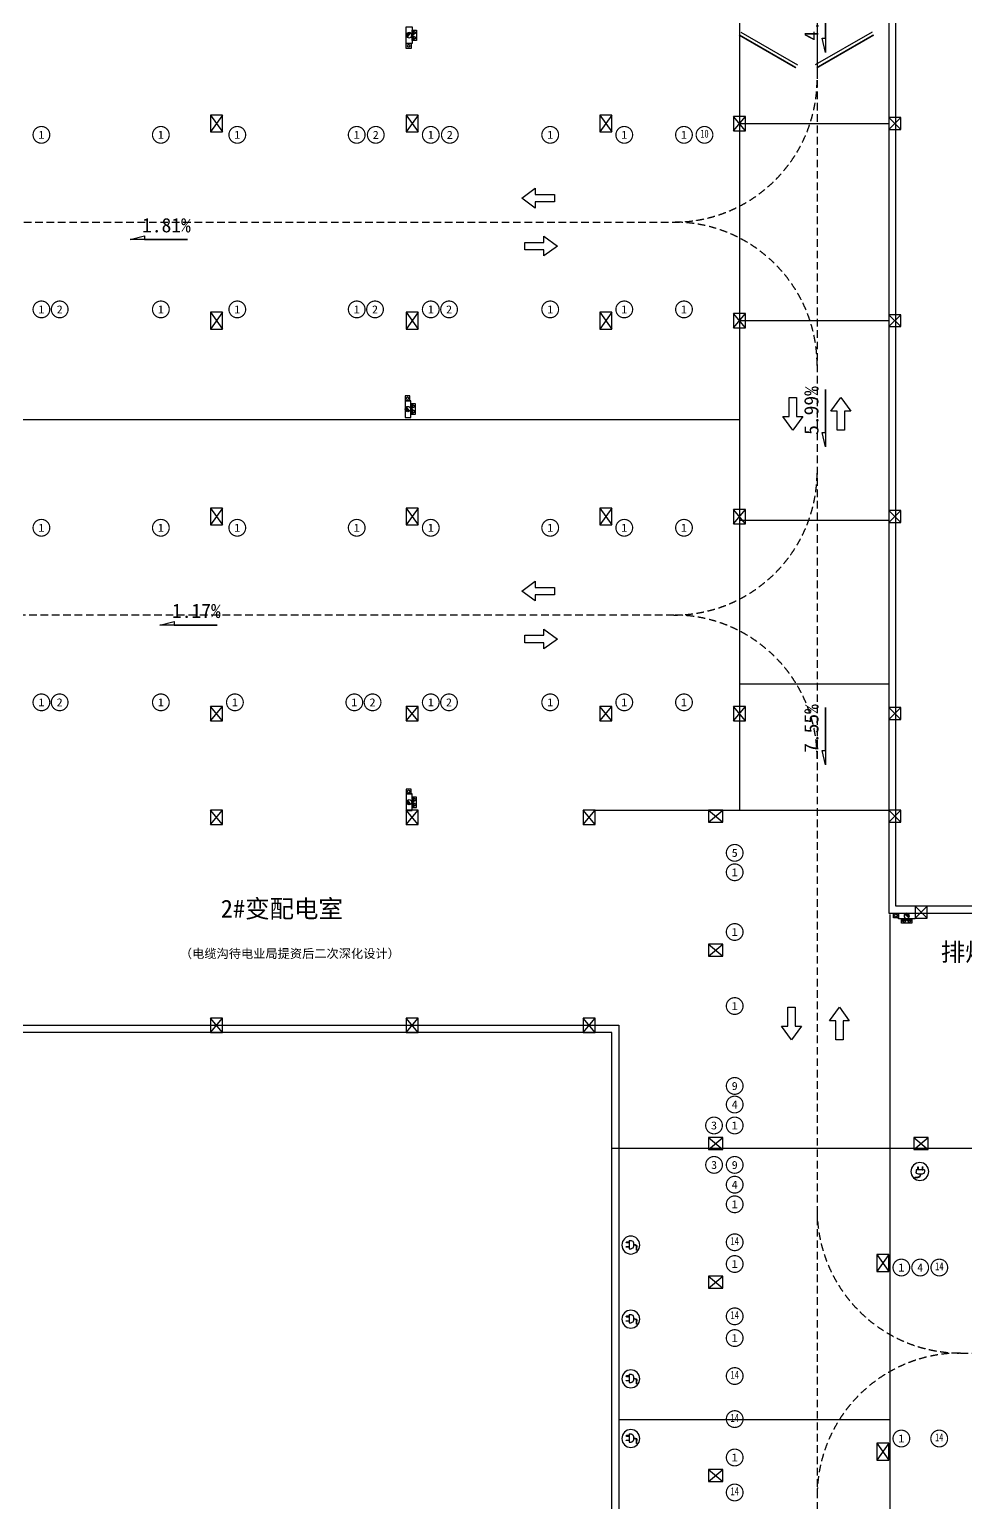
# Model space of a CAD drawing. Header units: millimetres. Extents: x -248992 to 1906102, y -24098 to 332602.
# Drawn here: x 840292 to 879479, y 76971 to 138641 of the extents above; entities that cross this region are included whole.
import ezdxf
from ezdxf.enums import TextEntityAlignment as Align

# ---------------------------------------------------------------- set-up
doc = ezdxf.new("R2010")
doc.units = ezdxf.units.MM
doc.header["$LTSCALE"] = 100
doc.linetypes.add('A6-DK-B1F$0$HIDDEN2', pattern=[4.7625, 3.175, -1.5875])
for name, color, linetype in [('-ACO-TTLB', 153, 'Continuous'), ('A-ROOM-IDEN', 31, 'Continuous'), ('A6-DK-B1F$0$A-TRACK', 77, 'A6-DK-B1F$0$HIDDEN2'), ('A6-DK-B1F$0$DK-WALL-B1F$0$A-MARK', 232, 'Continuous'), ('A6-DK-BG-B1F$0$A-DRAIN', 152, 'Continuous'), ('A6-DK-BG-B1F$0$A-STAIR', 142, 'Continuous'), ('A6-W-B1$0$S-WALL-S', 4, 'Continuous'), ('TP-DK-1(xhs)$0$P-J-DIM-L', 70, 'Continuous'), ('TP-DK-1(xhs)$0$P-X-L', 240, 'Continuous'), ('TP-DK-1(xhs)$0$P-X-M', 2, 'Continuous'), ('TP-DK-1(xhs)$0$P-X-X', 1, 'Continuous'), ('xref(dwg引用图层)', 7, 'Continuous')]:
    doc.layers.add(name, color=color, linetype=linetype)
doc.layers.add('A6-W-B1$0$S-EDIT', color=241, linetype='Continuous', plot=False)
doc.layers.add('LVTRY', color=6, linetype='Continuous', lineweight=18)
doc.layers.add('PUB_TEXT', color=7, linetype='Continuous', lineweight=15)
doc.styles.add('-黑体', font='simhei.ttf')
doc.styles.add('A6-DK-BG-B1F$0$华文细黑', font='STXIHEI.TTF')
doc.styles.add('华文细黑', font='STXIHEI.TTF')

# ---------------------------------------------------------------- blocks, each defined once
blk = doc.blocks.new('TP-DK-1(xhs)$0$PG01.1')
at = {"color": 1}
for p, q in [((108, 187), (0, 0)), ((80, 72), (66, 58)), ((89, 72), (66, 48)), ((99, 72), (66, 39)), ((109, 72), (66, 29)), ((118, 72), (66, 20)), ((128, 72), (66, 10)), ((138, 72), (66, 0)), ((147, 72), (76, 0)), ((150, 65), (85, 0)), ((150, 56), (94, 0)), ((150, 46), (104, 0)), ((216, 0), (108, 187)), ((150, 36), (114, 0)), ((150, 27), (123, 0)), ((150, 17), (133, 0)), ((150, 8), (142, 0)), ((324, 187), (216, 0)), ((296, 72), (282, 58)), ((305, 72), (282, 48)), ((315, 72), (282, 39)), ((325, 72), (282, 29)), ((334, 72), (282, 20)), ((344, 72), (282, 10)), ((354, 72), (282, 0)), ((363, 72), (292, 0)), ((366, 65), (301, 0)), ((366, 56), (310, 0)), ((366, 46), (320, 0)), ((432, 0), (324, 187)), ((366, 36), (330, 0)), ((366, 27), (339, 0)), ((366, 17), (349, 0)), ((366, 8), (358, 0))]:
    blk.add_line(p, q, dxfattribs=at)
at = {"color": 2}
for p, q in [((0, 0), (216, 0)), ((216, 0), (432, 0))]:
    blk.add_line(p, q, dxfattribs=at)
at = {"color": 1}
for points in [[(0, 0), (436, 0), (436, 190), (0, 190)], [(66, 72), (150, 72), (150, 0), (66, 0)], [(282, 72), (366, 72), (366, 0), (282, 0)]]:
    blk.add_lwpolyline(points, close=True, dxfattribs=at)
blk = doc.blocks.new('TP-DK-1(xhs)$0$PG02.4')
blk.add_hatch(color=1).paths.add_polyline_path([(265, 48, 0.699012), (461, 120, 0.141488), (444, 179)])
at = {"color": 1}
blk.add_line((265, 48), (444, 179), dxfattribs=at)
blk.add_lwpolyline([(0, 0), (700, 0), (700, 240), (0, 240)], close=True, dxfattribs=at)
blk.add_circle((350, 120), 111, dxfattribs=at)
blk = doc.blocks.new('TP-DK-1(xhs)')
at = {"layer": 'TP-DK-1(xhs)$0$P-J-DIM-L', "color": 8, "true_color": 0x808080}
for points in [[(113850, 138050), (114050, 138050), (114050, 137850), (113850, 137850)], [(113800, 123100), (114000, 123100), (114000, 123300), (113800, 123300)], [(113850, 106640), (114050, 106640), (114050, 106840), (113850, 106840)]]:
    blk.add_lwpolyline(points, close=True, dxfattribs=at)
at = {"layer": 'TP-DK-1(xhs)$0$P-J-DIM-L', "color": 8, "true_color": 0x808080, "elevation": 0}
blk.add_lwpolyline([(134450, 101650), (134450, 101450), (134250, 101450), (134250, 101650)], close=True, dxfattribs=at)
at = {"layer": 'TP-DK-1(xhs)$0$P-X-L'}
for centre in [(113950, 137950), (113900, 123200), (113950, 106740), (134350, 101550, 0)]:
    blk.add_circle(centre, 55, dxfattribs=at)
at = {"layer": 'TP-DK-1(xhs)$0$P-X-M', "extrusion": (0, 0, -1), "zscale": -1}
for p, rotation in [((-114090, 138182), 90), ((-134582, 101410, 0), 180)]:
    blk.add_blockref('TP-DK-1(xhs)$0$PG01.1', p, dxfattribs=dict(at, rotation=rotation))
at = {"layer": 'TP-DK-1(xhs)$0$P-X-M', "extrusion": (0, 0, -1), "xscale": -1, "zscale": -1, "rotation": 90}
for p in [(-114040, 122968), (-114090, 106508)]:
    blk.add_blockref('TP-DK-1(xhs)$0$PG01.1', p, dxfattribs=at)
at = {"layer": 'TP-DK-1(xhs)$0$P-X-X', "xscale": -1}
for p, rotation in [((113850, 138050), 270), ((134450, 101650, 0), 180)]:
    blk.add_blockref('TP-DK-1(xhs)$0$PG02.4', p, dxfattribs=dict(at, rotation=rotation))
at = {"layer": 'TP-DK-1(xhs)$0$P-X-X', "rotation": 270}
for p in [(113800, 123100), (113850, 106640)]:
    blk.add_blockref('TP-DK-1(xhs)$0$PG02.4', p, dxfattribs=at)
blk = doc.blocks.new('A6-W-B1$0$Z-2')
at = {"layer": 'A6-W-B1$0$S-EDIT'}
for p, q in [((72869, 44139), (73369, 43539)), ((73369, 44139), (72869, 43539))]:
    blk.add_line(p, q, dxfattribs=at)
at = {"layer": 'A6-W-B1$0$S-WALL-S', "color": 0, "linetype": 'ByBlock', "lineweight": -2}
blk.add_lwpolyline([(73369, 44139), (72869, 44139), (72869, 43539), (73369, 43539), (73369, 44139)], dxfattribs=at)
blk = doc.blocks.new('A6-W-B1$0$Z-3')
at = {"layer": 'A6-W-B1$0$S-EDIT'}
for p, q in [((-250, 250), (250, -250)), ((250, 250), (-250, -250))]:
    blk.add_line(p, q, dxfattribs=at)
at = {"layer": 'A6-W-B1$0$S-WALL-S', "color": 0, "linetype": 'ByBlock', "lineweight": -2}
blk.add_lwpolyline([(250, 250), (-250, 250), (-250, -250), (250, -250), (250, 250)], dxfattribs=at)
blk = doc.blocks.new('A6-W-B1$0$Z-1')
at = {"layer": 'A6-W-B1$0$S-EDIT'}
for p, q in [((91833, 54151), (92533, 54651)), ((91833, 54651), (92533, 54151))]:
    blk.add_line(p, q, dxfattribs=at)
at = {"layer": 'A6-W-B1$0$S-WALL-S', "color": 0, "linetype": 'ByBlock', "lineweight": -2}
blk.add_lwpolyline([(91833, 54651), (91833, 54151), (92533, 54151), (92533, 54651), (91833, 54651)], dxfattribs=at)
blk = doc.blocks.new('A6-W-B1', base_point=(85957, 40190))
at = {"layer": 'A6-W-B1$0$S-WALL-S'}
for points in [[(227957, 141830), (227957, 142130), (227957, 142130), (227957, 142130), (220307, 142130), (220307, 192300), (227157, 192300), (227157, 192600), (220007, 192600), (220007, 141830), (227957, 141830), (227957, 141830), (227957, 141830)], [(222757, 98820), (208407, 98820), (208407, 136840), (181687, 136840), (181687, 137140), (208707, 137140), (208707, 99120), (223057, 99120), (223057, 82600), (227057, 82600), (227057, 82250), (222707, 82250), (222707, 98820)]]:
    blk.add_lwpolyline(points, dxfattribs=at)
for name, p, rotation in [('A6-W-B1$0$Z-1', (137456, 267073), 270), ('A6-W-B1$0$Z-1', (145656, 267073), 270), ('A6-W-B1$0$Z-1', (153756, 267073), 270), ('A6-W-B1$0$Z-2', (286877, 218729), 180), ('A6-W-B1$0$Z-1', (137456, 258823), 270), ('A6-W-B1$0$Z-1', (145656, 258823), 270), ('A6-W-B1$0$Z-1', (153756, 258823), 270), ('A6-W-B1$0$Z-2', (286877, 210479), 180), ('A6-W-B1$0$Z-1', (137456, 250623), 270), ('A6-W-B1$0$Z-1', (145656, 250623), 270), ('A6-W-B1$0$Z-1', (153756, 250623), 270), ('A6-W-B1$0$Z-2', (286877, 202279), 180), ('A6-W-B1$0$Z-2', (264977, 194029), 180), ('A6-W-B1$0$Z-2', (273177, 194029), 180), ('A6-W-B1$0$Z-2', (281277, 194029), 180), ('A6-W-B1$0$Z-2', (286877, 194029), 180), ('A6-W-B1$0$Z-2', (264977, 189679), 180), ('A6-W-B1$0$Z-2', (273177, 189679), 180), ('A6-W-B1$0$Z-2', (280577, 189679), 180), ('A6-W-B1$0$Z-2', (256597, 72771), 90), ('A6-W-B1$0$Z-2', (256597, 67171), 90), ('A6-W-B1$0$Z-2', (264977, 180979), 180), ('A6-W-B1$0$Z-2', (273177, 180979), 180), ('A6-W-B1$0$Z-2', (280577, 180979), 180), ('A6-W-B1$0$Z-2', (256597, 59071), 90), ('A6-W-B1$0$Z-2', (265197, 59071, 0), 90), ('A6-W-B1$0$Z-1', (165356, 219373), 270), ('A6-W-B1$0$Z-2', (256597, 53271), 90), ('A6-W-B1$0$Z-1', (165356, 211473), 270), ('A6-W-B1$0$Z-2', (256597, 45171), 90)]:
    blk.add_blockref(name, p, dxfattribs=dict(at, rotation=rotation))
for p in [(220257, 174890), (220257, 166640), (220257, 158440), (220257, 150190), (220257, 145890), (221357, 141880, 0)]:
    blk.add_blockref('A6-W-B1$0$Z-3', p, dxfattribs=at)
blk = doc.blocks.new('A6-DK-BG-B1F$0$A-DRAIN-INDEX')
blk.add_lwpolyline([(300, 0), (0, 0), (-300, 0), (-500, 0), (-300, 50), (-300, 0)], close=True)
at = {"style": 'A6-DK-BG-B1F$0$华文细黑'}
blk.add_attdef('坡度', text='', height=250, dxfattribs=at).set_placement((0, 100), align=Align.CENTER)
blk = doc.blocks.new('A6-DK-BG-B1F')
at = {"layer": 'A6-DK-BG-B1F$0$A-STAIR'}
for p, q in [((127800, 167400), (127800, 105950)), ((127800, 134700), (134050, 134700)), ((127800, 126450), (134050, 126450)), ((127817, 122300, 0), (44467, 122300, 0)), ((127800, 118100), (134050, 118100)), ((127800, 111250), (134050, 111250)), ((121750, 105950), (134050, 105950))]:
    blk.add_line(p, q, dxfattribs=at)
at = {"layer": 'A6-DK-BG-B1F$0$A-STAIR', "elevation": 0}
for points in [[(134100, 101590), (134100, 69830), (122750, 69830)], [(134100, 80430), (122750, 80430)]]:
    blk.add_lwpolyline(points, dxfattribs=at)
at = {"layer": 'A6-DK-BG-B1F$0$A-DRAIN'}
ref = blk.add_blockref('A6-DK-BG-B1F$0$A-DRAIN-INDEX', (131406, 139173), dxfattribs=dict(at, xscale=3, yscale=3, zscale=3, rotation=90))
ref.add_attrib('坡度', '4.79%', dxfattribs={"layer": '0', "height": 600, "rotation": 90, "style": 'A6-DK-BG-B1F$0$华文细黑'}).set_placement((131106, 139197), align=Align.CENTER)
ref = blk.add_blockref('A6-DK-BG-B1F$0$A-DRAIN-INDEX', (103786, 129847), dxfattribs=dict(at, xscale=3, yscale=3, zscale=3))
ref.add_attrib('坡度', '1.81%', dxfattribs={"layer": '0', "height": 600, "style": 'A6-DK-BG-B1F$0$华文细黑'}).set_placement((103810, 130147), align=Align.CENTER)
ref = blk.add_blockref('A6-DK-BG-B1F$0$A-DRAIN-INDEX', (131406, 122665), dxfattribs=dict(at, xscale=3, yscale=3, zscale=3, rotation=90))
ref.add_attrib('坡度', '5.99%', dxfattribs={"layer": '0', "height": 600, "rotation": 90, "style": 'A6-DK-BG-B1F$0$华文细黑'}).set_placement((131106, 122689), align=Align.CENTER)
ref = blk.add_blockref('A6-DK-BG-B1F$0$A-DRAIN-INDEX', (105039, 113703), dxfattribs=dict(at, xscale=3, yscale=3, zscale=3))
ref.add_attrib('坡度', '1.17%', dxfattribs={"layer": '0', "height": 600, "style": 'A6-DK-BG-B1F$0$华文细黑'}).set_placement((105063, 114003), align=Align.CENTER)
ref = blk.add_blockref('A6-DK-BG-B1F$0$A-DRAIN-INDEX', (131406, 109352), dxfattribs=dict(at, xscale=3, yscale=3, zscale=3, rotation=90))
ref.add_attrib('坡度', '7.55%', dxfattribs={"layer": '0', "height": 600, "rotation": 90, "style": 'A6-DK-BG-B1F$0$华文细黑'}).set_placement((131106, 109376), align=Align.CENTER)
blk = doc.blocks.new('A6-DK-B1F$0$DK-WALL-B1F$0$CD')
at = {"linetype": 'ByBlock'}
for p, q in [((-130, -382), (-130, 312)), ((-130, 312), (19, 312)), ((219, -182), (219, 112)), ((469, 427), (469, 165)), ((509, 427), (469, 427)), ((509, 427), (509, 165)), ((-130, -382), (19, -382)), ((219, -15), (289, -15)), ((219, -55), (289, -55))]:
    blk.add_line(p, q, dxfattribs=at)
for points in [[(-371, 133), (-130, 133), (-130, 175), (-371, 175)], [(-371, -203), (-130, -203), (-130, -245), (-371, -245)]]:
    blk.add_lwpolyline(points, dxfattribs=at)
blk.add_circle((0, 0), 750, dxfattribs=at)
for centre, radius, start, end in [((-371, 154), 20.7, 90, 270), ((19, 112), 200, 0, 90), ((289, 165), 220, 270, 0), ((289, 165), 180, 270, 0), ((-371, -224), 20.7, 90, 270), ((19, -182), 200, 270, 0)]:
    blk.add_arc(centre, radius, start, end, dxfattribs=at)
blk = doc.blocks.new('A6-DK-renfang-B1F')
at = {"color": 0, "extrusion": (0, 0, -1)}
for p, q in [((127850, 138531), (130232, 137156)), ((133350, 138531), (130968, 137156))]:
    blk.add_line(p, q, dxfattribs=at)
at = {"color": 0, "extrusion": (0, 0, -1), "const_width": 68.8}
for points in [[(-127781, 138412), (-130163, 137037)], [(-133419, 138412), (-131037, 137037)]]:
    blk.add_lwpolyline(points, dxfattribs=at)
blk = doc.blocks.new('A6-DK-B1F$0$A$C48A675EB')
at = {"layer": 'A6-DK-B1F$0$A-TRACK', "linetype": 'ByBlock'}
blk.add_lwpolyline([(1047, -516), (1047, -195), (50, -195), (50, 195), (1047, 195), (1047, 517), (1759, 0)], close=True, dxfattribs=at)
blk = doc.blocks.new('A6-DK-B1F$0$gsethsergtyf')
at = {"layer": 'A6-DK-B1F$0$A-TRACK'}
for p, q in [((131050, 188910), (131050, 73030)), ((131050, 141050), (131050, 136575)), ((53550, 130575, 0), (125050, 130575, 0)), ((125050, 114125, 0), (47550, 114125, 0)), ((137050, 83230), (171076, 83230))]:
    blk.add_line(p, q, dxfattribs=at)
for centre, start, end in [((125050, 136575, 0), 270, 0), ((125050, 124575, 0), 0, 90), ((125050, 120125, 0), 270, 0), ((125050, 108125, 0), 0, 90), ((137050, 89230), 180, 270), ((137050, 77230), 90, 180)]:
    blk.add_arc(centre, 6000, start, end, dxfattribs=at)
at = {"layer": 'A6-DK-B1F$0$A-TRACK', "linetype": 'ByBlock'}
for p, xscale, yscale, zscale, rotation in [((120090, 131579, 0), 0.8, 0.8, 0.8, 180), ((130032, 123273, 0), 0.8, 0.8, 0.8, 270), ((132041, 121823, 0), 0.8000000000000003, 0.8000000000000003, 0.8000000000000003, 90), ((120090, 115129, 0), 0.8, 0.8, 0.8, 180), ((129976, 97747, 0), 0.8, 0.8, 0.8, 270), ((131984, 96296, 0), 0.8000000000000003, 0.8000000000000003, 0.8000000000000003, 90)]:
    blk.add_blockref('A6-DK-B1F$0$A$C48A675EB', p, dxfattribs=dict(at, xscale=xscale, yscale=yscale, zscale=zscale, rotation=rotation))
at = {"layer": 'A6-DK-B1F$0$A-TRACK', "linetype": 'ByBlock', "xscale": 0.8, "yscale": 0.8, "zscale": 0.8}
for p in [(118777, 129571, 0), (118777, 113121, 0)]:
    blk.add_blockref('A6-DK-B1F$0$A$C48A675EB', p, dxfattribs=at)

msp = doc.modelspace()

# ---------------------------------------------------------------- linework, layer by layer
at = {"layer": '-ACO-TTLB'}
msp.add_lwpolyline([(892216.9, 91360), (892216.9, 57230), (892216.9, 57030), (887576.9, 57030), (887576.9, 51390), (883616.9, 51390), (883616.9, 52370), (879016.9, 52370), (879016.9, 58630), (864666.9, 58630), (864666.9, 91800), (884316.9, 91800), (884316.9, 92750), (891056.9, 92750), (891056.9, 91360)], close=True, dxfattribs=at)
at = {"layer": 'LVTRY', "color": 6, "const_width": 50}
for points in [[(841142.6, 134228.8, 1), (840442.6, 134228.8, 1)], [(846142.6, 134228.8, 1), (845442.6, 134228.8, 1)], [(849342.6, 134228.8, 1), (848642.6, 134228.8, 1)], [(854342.6, 134228.8, 1), (853642.6, 134228.8, 1)], [(855139.6, 134228.8, 1), (854439.6, 134228.8, 1)], [(857442.6, 134228.8, 1), (856742.6, 134228.8, 1)], [(858239.6, 134228.8, 1), (857539.6, 134228.8, 1)], [(862442.6, 134228.8, 1), (861742.6, 134228.8, 1)], [(865542.6, 134228.8, 1), (864842.6, 134228.8, 1)], [(868042.6, 134228.8, 1), (867342.6, 134228.8, 1)], [(868901.1, 134228.8, 1), (868201.1, 134228.8, 1)], [(841142.6, 126921.2, 1), (840442.6, 126921.2, 1)], [(841908.8, 126921.2, 1), (841208.8, 126921.2, 1)], [(846142.6, 126921.2, 1), (845442.6, 126921.2, 1)], [(849342.6, 126921.2, 1), (848642.6, 126921.2, 1)], [(854342.6, 126921.2, 1), (853642.6, 126921.2, 1)], [(855108.8, 126921.2, 1), (854408.8, 126921.2, 1)], [(857442.6, 126921.2, 1), (856742.6, 126921.2, 1)], [(858208.8, 126921.2, 1), (857508.8, 126921.2, 1)], [(862442.6, 126921.2, 1), (861742.6, 126921.2, 1)], [(865542.6, 126921.2, 1), (864842.6, 126921.2, 1)], [(868042.6, 126921.2, 1), (867342.6, 126921.2, 1)], [(841142.6, 117778.8, 1), (840442.6, 117778.8, 1)], [(846142.6, 117778.8, 1), (845442.6, 117778.8, 1)], [(849342.6, 117778.8, 1), (848642.6, 117778.8, 1)], [(854342.6, 117778.8, 1), (853642.6, 117778.8, 1)], [(857442.6, 117778.8, 1), (856742.6, 117778.8, 1)], [(862442.6, 117778.8, 1), (861742.6, 117778.8, 1)], [(865542.6, 117778.8, 1), (864842.6, 117778.8, 1)], [(868042.6, 117778.8, 1), (867342.6, 117778.8, 1)], [(841142.6, 110471.2, 1), (840442.6, 110471.2, 1)], [(841905.7, 110471.2, 1), (841205.7, 110471.2, 1)], [(846142.6, 110471.2, 1), (845442.6, 110471.2, 1)], [(849242.6, 110471.2, 1), (848542.6, 110471.2, 1)], [(854242.6, 110471.2, 1), (853542.6, 110471.2, 1)], [(855005.7, 110471.2, 1), (854305.7, 110471.2, 1)], [(857442.6, 110471.2, 1), (856742.6, 110471.2, 1)], [(858205.7, 110471.2, 1), (857505.7, 110471.2, 1)], [(862442.6, 110471.2, 1), (861742.6, 110471.2, 1)], [(865542.6, 110471.2, 1), (864842.6, 110471.2, 1)], [(868042.6, 110471.2, 1), (867342.6, 110471.2, 1)], [(870165.7, 104170, 1), (869465.7, 104170, 1)], [(870165.7, 103356.9, 1), (869465.7, 103356.9, 1)], [(870165.7, 100856.9, 1), (869465.7, 100856.9, 1)], [(870165.7, 97756.9, 1), (869465.7, 97756.9, 1)], [(870165.7, 94412.7, 1), (869465.7, 94412.7, 1)], [(870165.7, 93633.2, 1), (869465.7, 93633.2, 1)], [(869300.1, 92756.9, 1), (868600.1, 92756.9, 1)], [(870165.7, 92756.9, 1), (869465.7, 92756.9, 1)], [(869302.7, 91106.5, 1), (868602.7, 91106.5, 1)], [(870165.7, 91106.5, 1), (869465.7, 91106.5, 1)], [(870165.7, 90277.9, 1), (869465.7, 90277.9, 1)], [(870165.7, 89456.9, 1), (869465.7, 89456.9, 1)], [(870165.7, 87867.2, 1), (869465.7, 87867.2, 1)], [(870165.7, 86956.9, 1), (869465.7, 86956.9, 1)], [(877142.6, 86808.8, 1), (876442.6, 86808.8, 1)], [(877931.1, 86808.8, 1), (877231.1, 86808.8, 1)], [(878731.6, 86808.8, 1), (878031.6, 86808.8, 1)], [(870165.7, 84767.2, 1), (869465.7, 84767.2, 1)], [(870165.7, 83856.9, 1), (869465.7, 83856.9, 1)], [(870165.7, 82267.2, 1), (869465.7, 82267.2, 1)], [(870165.7, 80465, 1), (869465.7, 80465, 1)], [(877142.6, 79651.2, 1), (876442.6, 79651.2, 1)], [(878727.8, 79651.2, 1), (878027.8, 79651.2, 1)], [(870165.7, 78856.9, 1), (869465.7, 78856.9, 1)], [(870165.7, 77392.4, 1), (869465.7, 77392.4, 1)]]:
    msp.add_lwpolyline(points, format="xyb", close=True, dxfattribs=at)

# ---------------------------------------------------------------- block references
msp.add_blockref('A6-DK-B1F$0$gsethsergtyf', (742216.9, 0))
at = {"layer": 'A6-DK-B1F$0$DK-WALL-B1F$0$A-MARK', "extrusion": (-2.25455e-07, 5.41509e-07, -1), "xscale": 0.500000000000001, "yscale": 0.500000000000001, "zscale": -0.5000000000000493, "rotation": 270.0000000154769}
msp.add_blockref('A6-DK-B1F$0$DK-WALL-B1F$0$CD', (-877566.9, 90830, -0.1), dxfattribs=at)
at = {"layer": 'A6-DK-B1F$0$DK-WALL-B1F$0$A-MARK', "extrusion": (-5.41509e-07, -2.25455e-07, -1), "xscale": 0.500000000000001, "yscale": 0.500000000000001, "zscale": -0.5000000000000493, "rotation": 180.0000000154839}
for p in [(-865466.9, 87750, -0.5), (-865466.9, 84650, -0.5), (-865466.9, 82150, -0.5), (-865466.9, 79650, -0.5)]:
    msp.add_blockref('A6-DK-B1F$0$DK-WALL-B1F$0$CD', p, dxfattribs=at)
at = {"layer": 'xref(dwg引用图层)'}
for name in ['A6-W-B1', 'TP-DK-1(xhs)', 'A6-DK-BG-B1F', 'A6-DK-renfang-B1F']:
    msp.add_blockref(name, (742216.9, 0), dxfattribs=at)

# ---------------------------------------------------------------- texts
at = {"layer": 'A-ROOM-IDEN', "style": '华文细黑'}
for s, height, p in [('2#变配电室', 750, (850856.7, 101457.4)), ('（电缆沟待电业局提资后二次深化设计）', 375, (851193.6, 99767.9)), ('排烟机房', 750, (880488.2, 99641.3))]:
    msp.add_text(s, height=height, dxfattribs=at).set_placement(p, align=Align.CENTER)
at = {"layer": 'PUB_TEXT', "color": 6, "style": '-黑体'}
for s, width, p, p2 in [('10', 0.720691, (868377.5, 134110.7), (868724.7, 134110.7)), ('1', 1.065055, (840664.3, 134062.5), (840920.9, 134062.5)), ('1', 1.065055, (845664.3, 134062.5), (845920.9, 134062.5)), ('1', 1.065055, (848864.3, 134062.5), (849120.9, 134062.5)), ('1', 1.065055, (853864.3, 134062.5), (854120.9, 134062.5)), ('2', 1.048503, (854663.3, 134061), (854915.9, 134061)), ('1', 1.065055, (856964.3, 134062.5), (857220.9, 134062.5)), ('2', 1.048503, (857763.3, 134061), (858015.9, 134061)), ('1', 1.065055, (861964.3, 134062.5), (862220.9, 134062.5)), ('1', 1.065055, (865064.3, 134062.5), (865320.9, 134062.5)), ('1', 1.065055, (867564.3, 134062.5), (867820.9, 134062.5)), ('1', 1.065055, (840664.3, 126754.9), (840920.9, 126754.9)), ('2', 1.048503, (841432.5, 126753.4), (841685.1, 126753.4)), ('1', 1.065055, (845664.3, 126754.9), (845920.9, 126754.9)), ('1', 1.065055, (848864.3, 126754.9), (849120.9, 126754.9)), ('1', 1.065055, (853864.3, 126754.9), (854120.9, 126754.9)), ('2', 1.048503, (854632.5, 126753.4), (854885.1, 126753.4)), ('1', 1.065055, (856964.3, 126754.9), (857220.9, 126754.9)), ('2', 1.048503, (857732.5, 126753.4), (857985.1, 126753.4)), ('1', 1.065055, (861964.3, 126754.9), (862220.9, 126754.9)), ('1', 1.065055, (865064.3, 126754.9), (865320.9, 126754.9)), ('1', 1.065055, (867564.3, 126754.9), (867820.9, 126754.9)), ('1', 1.065055, (840664.3, 117612.5), (840920.9, 117612.5)), ('1', 1.065055, (845664.3, 117612.5), (845920.9, 117612.5)), ('1', 1.065055, (848864.3, 117612.5), (849120.9, 117612.5)), ('1', 1.065055, (853864.3, 117612.5), (854120.9, 117612.5)), ('1', 1.065055, (856964.3, 117612.5), (857220.9, 117612.5)), ('1', 1.065055, (861964.3, 117612.5), (862220.9, 117612.5)), ('1', 1.065055, (865064.3, 117612.5), (865320.9, 117612.5)), ('1', 1.065055, (867564.3, 117612.5), (867820.9, 117612.5)), ('1', 1.065055, (840664.3, 110304.9), (840920.9, 110304.9)), ('2', 1.048503, (841429.5, 110303.4), (841682, 110303.4)), ('1', 1.065055, (845664.3, 110304.9), (845920.9, 110304.9)), ('1', 1.065055, (848764.3, 110304.9), (849020.9, 110304.9)), ('1', 1.065055, (853764.3, 110304.9), (854020.9, 110304.9)), ('2', 1.048503, (854529.5, 110303.4), (854782, 110303.4)), ('1', 1.065055, (856964.3, 110304.9), (857220.9, 110304.9)), ('2', 1.048503, (857729.5, 110303.4), (857982, 110303.4)), ('1', 1.065055, (861964.3, 110304.9), (862220.9, 110304.9)), ('1', 1.065055, (865064.3, 110304.9), (865320.9, 110304.9)), ('1', 1.065055, (867564.3, 110304.9), (867820.9, 110304.9)), ('5', 1.048503, (869689.5, 104002.2), (869942, 104002.2)), ('1', 1.065055, (869687.5, 103190.7), (869944, 103190.7)), ('1', 1.065055, (869687.5, 100690.7), (869944, 100690.7)), ('1', 1.065055, (869687.5, 97590.7), (869944, 97590.7)), ('9', 1.032317, (869691.4, 94243.4), (869940.1, 94243.4)), ('4', 1.048503, (869689.5, 93465.4), (869942, 93465.4)), ('3', 1.065055, (868821.8, 92590.7), (869078.4, 92590.7)), ('1', 1.065055, (869687.5, 92590.7), (869944, 92590.7)), ('3', 1.032317, (868828.4, 90937.2), (869077.1, 90937.2)), ('9', 1.032317, (869691.4, 90937.2), (869940.1, 90937.2)), ('4', 1.048503, (869689.5, 90110.2), (869942, 90110.2)), ('1', 1.065055, (869687.5, 89290.7), (869944, 89290.7)), ('14', 0.726133, (869640.8, 87751), (869990.7, 87751)), ('1', 1.065055, (869687.5, 86790.7), (869944, 86790.7)), ('1', 1.065055, (876664.3, 86642.5), (876920.9, 86642.5)), ('4', 1.048503, (877454.8, 86641), (877707.4, 86641)), ('14', 0.726133, (878206.7, 86692.6), (878556.5, 86692.6)), ('14', 0.726133, (869640.8, 84651), (869990.7, 84651)), ('1', 1.065055, (869687.5, 83690.7), (869944, 83690.7)), ('14', 0.726133, (869640.8, 82151), (869990.7, 82151)), ('14', 0.726133, (869640.8, 80348.8), (869990.7, 80348.8)), ('1', 1.065055, (876664.3, 79484.9), (876920.9, 79484.9)), ('14', 0.726133, (878202.9, 79535), (878552.8, 79535)), ('1', 1.065055, (869687.5, 78690.7), (869944, 78690.7)), ('14', 0.726133, (869640.8, 77276.2), (869990.7, 77276.2))]:
    msp.add_text(s, height=335, dxfattribs=dict(at, width=width)).set_placement(p, p2, align=Align.FIT)

doc.saveas('drawing.dxf')
